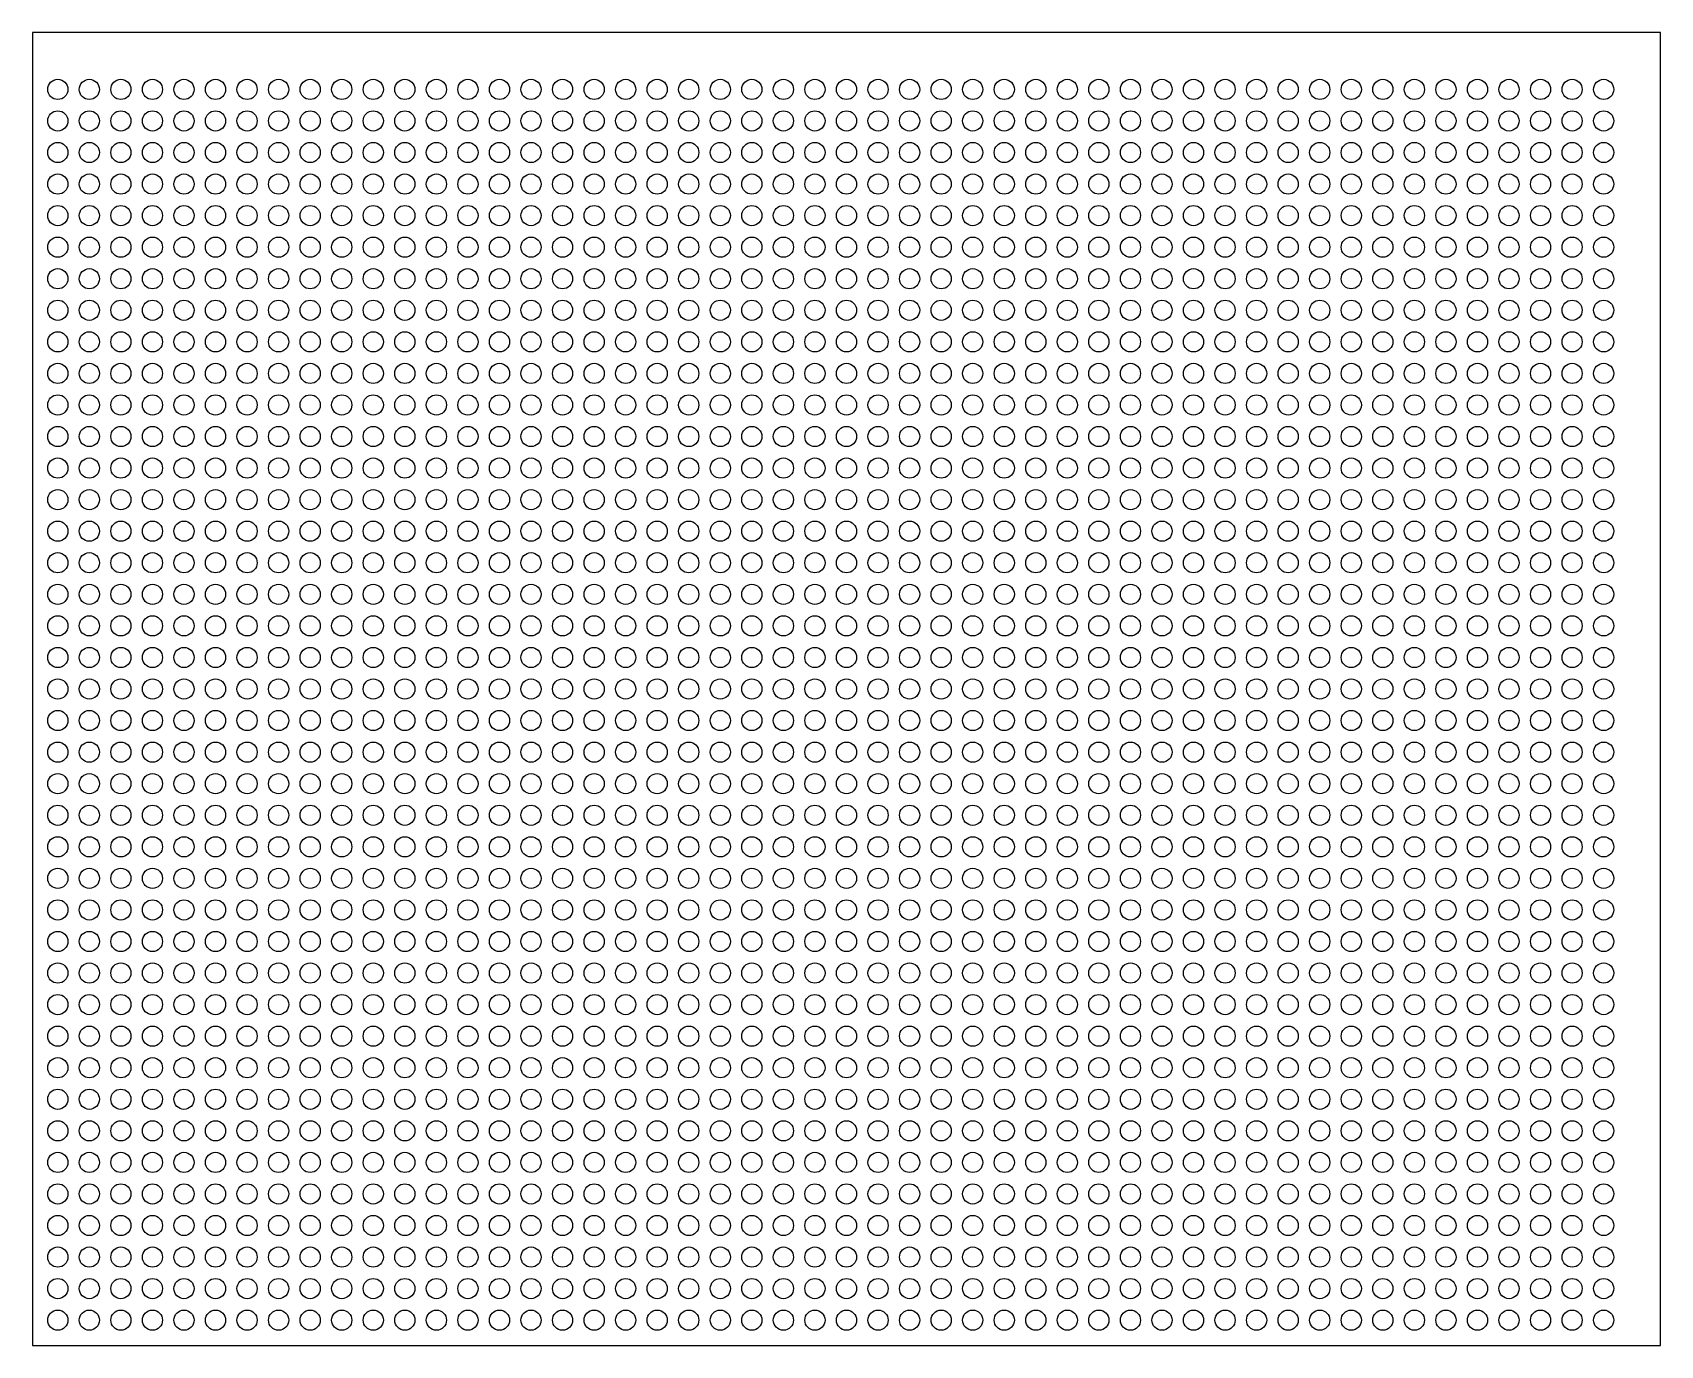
# Model space of a CAD drawing. Header units: millimetres. Extents: x -20 to 1270, y -20 to 1020.
import ezdxf

# ---------------------------------------------------------------- set-up
doc = ezdxf.new("R2010")
doc.units = ezdxf.units.MM

msp = doc.modelspace()

# ---------------------------------------------------------------- linework, layer by layer
msp.add_lwpolyline([(-20, -20), (1270, -20), (1270, 1020), (-20, 1020)], close=True)
for centre in [(0, 975), (25, 975), (50, 975), (75, 975), (100, 975), (125, 975), (150, 975), (175, 975), (200, 975), (225, 975), (250, 975), (275, 975), (300, 975), (325, 975), (350, 975), (375, 975), (400, 975), (425, 975), (450, 975), (475, 975), (500, 975), (525, 975), (550, 975), (575, 975), (600, 975), (625, 975), (650, 975), (675, 975), (700, 975), (725, 975), (750, 975), (775, 975), (800, 975), (825, 975), (850, 975), (875, 975), (900, 975), (925, 975), (950, 975), (975, 975), (1000, 975), (1025, 975), (1050, 975), (1075, 975), (1100, 975), (1125, 975), (1150, 975), (1175, 975), (1200, 975), (1225, 975), (0, 950), (25, 950), (50, 950), (75, 950), (100, 950), (125, 950), (150, 950), (175, 950), (200, 950), (225, 950), (250, 950), (275, 950), (300, 950), (325, 950), (350, 950), (375, 950), (400, 950), (425, 950), (450, 950), (475, 950), (500, 950), (525, 950), (550, 950), (575, 950), (600, 950), (625, 950), (650, 950), (675, 950), (700, 950), (725, 950), (750, 950), (775, 950), (800, 950), (825, 950), (850, 950), (875, 950), (900, 950), (925, 950), (950, 950), (975, 950), (1000, 950), (1025, 950), (1050, 950), (1075, 950), (1100, 950), (1125, 950), (1150, 950), (1175, 950), (1200, 950), (1225, 950), (0, 925), (25, 925), (50, 925), (75, 925), (100, 925), (125, 925), (150, 925), (175, 925), (200, 925), (225, 925), (250, 925), (275, 925), (300, 925), (325, 925), (350, 925), (375, 925), (400, 925), (425, 925), (450, 925), (475, 925), (500, 925), (525, 925), (550, 925), (575, 925), (600, 925), (625, 925), (650, 925), (675, 925), (700, 925), (725, 925), (750, 925), (775, 925), (800, 925), (825, 925), (850, 925), (875, 925), (900, 925), (925, 925), (950, 925), (975, 925), (1000, 925), (1025, 925), (1050, 925), (1075, 925), (1100, 925), (1125, 925), (1150, 925), (1175, 925), (1200, 925), (1225, 925), (0, 900), (25, 900), (50, 900), (75, 900), (100, 900), (125, 900), (150, 900), (175, 900), (200, 900), (225, 900), (250, 900), (275, 900), (300, 900), (325, 900), (350, 900), (375, 900), (400, 900), (425, 900), (450, 900), (475, 900), (500, 900), (525, 900), (550, 900), (575, 900), (600, 900), (625, 900), (650, 900), (675, 900), (700, 900), (725, 900), (750, 900), (775, 900), (800, 900), (825, 900), (850, 900), (875, 900), (900, 900), (925, 900), (950, 900), (975, 900), (1000, 900), (1025, 900), (1050, 900), (1075, 900), (1100, 900), (1125, 900), (1150, 900), (1175, 900), (1200, 900), (1225, 900), (0, 875), (25, 875), (50, 875), (75, 875), (100, 875), (125, 875), (150, 875), (175, 875), (200, 875), (225, 875), (250, 875), (275, 875), (300, 875), (325, 875), (350, 875), (375, 875), (400, 875), (425, 875), (450, 875), (475, 875), (500, 875), (525, 875), (550, 875), (575, 875), (600, 875), (625, 875), (650, 875), (675, 875), (700, 875), (725, 875), (750, 875), (775, 875), (800, 875), (825, 875), (850, 875), (875, 875), (900, 875), (925, 875), (950, 875), (975, 875), (1000, 875), (1025, 875), (1050, 875), (1075, 875), (1100, 875), (1125, 875), (1150, 875), (1175, 875), (1200, 875), (1225, 875), (0, 850), (25, 850), (50, 850), (75, 850), (100, 850), (125, 850), (150, 850), (175, 850), (200, 850), (225, 850), (250, 850), (275, 850), (300, 850), (325, 850), (350, 850), (375, 850), (400, 850), (425, 850), (450, 850), (475, 850), (500, 850), (525, 850), (550, 850), (575, 850), (600, 850), (625, 850), (650, 850), (675, 850), (700, 850), (725, 850), (750, 850), (775, 850), (800, 850), (825, 850), (850, 850), (875, 850), (900, 850), (925, 850), (950, 850), (975, 850), (1000, 850), (1025, 850), (1050, 850), (1075, 850), (1100, 850), (1125, 850), (1150, 850), (1175, 850), (1200, 850), (1225, 850), (0, 825), (25, 825), (50, 825), (75, 825), (100, 825), (125, 825), (150, 825), (175, 825), (200, 825), (225, 825), (250, 825), (275, 825), (300, 825), (325, 825), (350, 825), (375, 825), (400, 825), (425, 825), (450, 825), (475, 825), (500, 825), (525, 825), (550, 825), (575, 825), (600, 825), (625, 825), (650, 825), (675, 825), (700, 825), (725, 825), (750, 825), (775, 825), (800, 825), (825, 825), (850, 825), (875, 825), (900, 825), (925, 825), (950, 825), (975, 825), (1000, 825), (1025, 825), (1050, 825), (1075, 825), (1100, 825), (1125, 825), (1150, 825), (1175, 825), (1200, 825), (1225, 825), (0, 800), (25, 800), (50, 800), (75, 800), (100, 800), (125, 800), (150, 800), (175, 800), (200, 800), (225, 800), (250, 800), (275, 800), (300, 800), (325, 800), (350, 800), (375, 800), (400, 800), (425, 800), (450, 800), (475, 800), (500, 800), (525, 800), (550, 800), (575, 800), (600, 800), (625, 800), (650, 800), (675, 800), (700, 800), (725, 800), (750, 800), (775, 800), (800, 800), (825, 800), (850, 800), (875, 800), (900, 800), (925, 800), (950, 800), (975, 800), (1000, 800), (1025, 800), (1050, 800), (1075, 800), (1100, 800), (1125, 800), (1150, 800), (1175, 800), (1200, 800), (1225, 800), (0, 775), (25, 775), (50, 775), (75, 775), (100, 775), (125, 775), (150, 775), (175, 775), (200, 775), (225, 775), (250, 775), (275, 775), (300, 775), (325, 775), (350, 775), (375, 775), (400, 775), (425, 775), (450, 775), (475, 775), (500, 775), (525, 775), (550, 775), (575, 775), (600, 775), (625, 775), (650, 775), (675, 775), (700, 775), (725, 775), (750, 775), (775, 775), (800, 775), (825, 775), (850, 775), (875, 775), (900, 775), (925, 775), (950, 775), (975, 775), (1000, 775), (1025, 775), (1050, 775), (1075, 775), (1100, 775), (1125, 775), (1150, 775), (1175, 775), (1200, 775), (1225, 775), (0, 750), (25, 750), (50, 750), (75, 750), (100, 750), (125, 750), (150, 750), (175, 750), (200, 750), (225, 750), (250, 750), (275, 750), (300, 750), (325, 750), (350, 750), (375, 750), (400, 750), (425, 750), (450, 750), (475, 750), (500, 750), (525, 750), (550, 750), (575, 750), (600, 750), (625, 750), (650, 750), (675, 750), (700, 750), (725, 750), (750, 750), (775, 750), (800, 750), (825, 750), (850, 750), (875, 750), (900, 750), (925, 750), (950, 750), (975, 750), (1000, 750), (1025, 750), (1050, 750), (1075, 750), (1100, 750), (1125, 750), (1150, 750), (1175, 750), (1200, 750), (1225, 750), (0, 725), (25, 725), (50, 725), (75, 725), (100, 725), (125, 725), (150, 725), (175, 725), (200, 725), (225, 725), (250, 725), (275, 725), (300, 725), (325, 725), (350, 725), (375, 725), (400, 725), (425, 725), (450, 725), (475, 725), (500, 725), (525, 725), (550, 725), (575, 725), (600, 725), (625, 725), (650, 725), (675, 725), (700, 725), (725, 725), (750, 725), (775, 725), (800, 725), (825, 725), (850, 725), (875, 725), (900, 725), (925, 725), (950, 725), (975, 725), (1000, 725), (1025, 725), (1050, 725), (1075, 725), (1100, 725), (1125, 725), (1150, 725), (1175, 725), (1200, 725), (1225, 725), (0, 700), (25, 700), (50, 700), (75, 700), (100, 700), (125, 700), (150, 700), (175, 700), (200, 700), (225, 700), (250, 700), (275, 700), (300, 700), (325, 700), (350, 700), (375, 700), (400, 700), (425, 700), (450, 700), (475, 700), (500, 700), (525, 700), (550, 700), (575, 700), (600, 700), (625, 700), (650, 700), (675, 700), (700, 700), (725, 700), (750, 700), (775, 700), (800, 700), (825, 700), (850, 700), (875, 700), (900, 700), (925, 700), (950, 700), (975, 700), (1000, 700), (1025, 700), (1050, 700), (1075, 700), (1100, 700), (1125, 700), (1150, 700), (1175, 700), (1200, 700), (1225, 700), (0, 675), (25, 675), (50, 675), (75, 675), (100, 675), (125, 675), (150, 675), (175, 675), (200, 675), (225, 675), (250, 675), (275, 675), (300, 675), (325, 675), (350, 675), (375, 675), (400, 675), (425, 675), (450, 675), (475, 675), (500, 675), (525, 675), (550, 675), (575, 675), (600, 675), (625, 675), (650, 675), (675, 675), (700, 675), (725, 675), (750, 675), (775, 675), (800, 675), (825, 675), (850, 675), (875, 675), (900, 675), (925, 675), (950, 675), (975, 675), (1000, 675), (1025, 675), (1050, 675), (1075, 675), (1100, 675), (1125, 675), (1150, 675), (1175, 675), (1200, 675), (1225, 675), (0, 650), (25, 650), (50, 650), (75, 650), (100, 650), (125, 650), (150, 650), (175, 650), (200, 650), (225, 650), (250, 650), (275, 650), (300, 650), (325, 650), (350, 650), (375, 650), (400, 650), (425, 650), (450, 650), (475, 650), (500, 650), (525, 650), (550, 650), (575, 650), (600, 650), (625, 650), (650, 650), (675, 650), (700, 650), (725, 650), (750, 650), (775, 650), (800, 650), (825, 650), (850, 650), (875, 650), (900, 650), (925, 650), (950, 650), (975, 650), (1000, 650), (1025, 650), (1050, 650), (1075, 650), (1100, 650), (1125, 650), (1150, 650), (1175, 650), (1200, 650), (1225, 650), (0, 625), (25, 625), (50, 625), (75, 625), (100, 625), (125, 625), (150, 625), (175, 625), (200, 625), (225, 625), (250, 625), (275, 625), (300, 625), (325, 625), (350, 625), (375, 625), (400, 625), (425, 625), (450, 625), (475, 625), (500, 625), (525, 625), (550, 625), (575, 625), (600, 625), (625, 625), (650, 625), (675, 625), (700, 625), (725, 625), (750, 625), (775, 625), (800, 625), (825, 625), (850, 625), (875, 625), (900, 625), (925, 625), (950, 625), (975, 625), (1000, 625), (1025, 625), (1050, 625), (1075, 625), (1100, 625), (1125, 625), (1150, 625), (1175, 625), (1200, 625), (1225, 625), (0, 600), (25, 600), (50, 600), (75, 600), (100, 600), (125, 600), (150, 600), (175, 600), (200, 600), (225, 600), (250, 600), (275, 600), (300, 600), (325, 600), (350, 600), (375, 600), (400, 600), (425, 600), (450, 600), (475, 600), (500, 600), (525, 600), (550, 600), (575, 600), (600, 600), (625, 600), (650, 600), (675, 600), (700, 600), (725, 600), (750, 600), (775, 600), (800, 600), (825, 600), (850, 600), (875, 600), (900, 600), (925, 600), (950, 600), (975, 600), (1000, 600), (1025, 600), (1050, 600), (1075, 600), (1100, 600), (1125, 600), (1150, 600), (1175, 600), (1200, 600), (1225, 600), (0, 575), (25, 575), (50, 575), (75, 575), (100, 575), (125, 575), (150, 575), (175, 575), (200, 575), (225, 575), (250, 575), (275, 575), (300, 575), (325, 575), (350, 575), (375, 575), (400, 575), (425, 575), (450, 575), (475, 575), (500, 575), (525, 575), (550, 575), (575, 575), (600, 575), (625, 575), (650, 575), (675, 575), (700, 575), (725, 575), (750, 575), (775, 575), (800, 575), (825, 575), (850, 575), (875, 575), (900, 575), (925, 575), (950, 575), (975, 575), (1000, 575), (1025, 575), (1050, 575), (1075, 575), (1100, 575), (1125, 575), (1150, 575), (1175, 575), (1200, 575), (1225, 575), (0, 550), (25, 550), (50, 550), (75, 550), (100, 550), (125, 550), (150, 550), (175, 550), (200, 550), (225, 550), (250, 550), (275, 550), (300, 550), (325, 550), (350, 550), (375, 550), (400, 550), (425, 550), (450, 550), (475, 550), (500, 550), (525, 550), (550, 550), (575, 550), (600, 550), (625, 550), (650, 550), (675, 550), (700, 550), (725, 550), (750, 550), (775, 550), (800, 550), (825, 550), (850, 550), (875, 550), (900, 550), (925, 550), (950, 550), (975, 550), (1000, 550), (1025, 550), (1050, 550), (1075, 550), (1100, 550), (1125, 550), (1150, 550), (1175, 550), (1200, 550), (1225, 550), (0, 525), (25, 525), (50, 525), (75, 525), (100, 525), (125, 525), (150, 525), (175, 525), (200, 525), (225, 525), (250, 525), (275, 525), (300, 525), (325, 525), (350, 525), (375, 525), (400, 525), (425, 525), (450, 525), (475, 525), (500, 525), (525, 525), (550, 525), (575, 525), (600, 525), (625, 525), (650, 525), (675, 525), (700, 525), (725, 525), (750, 525), (775, 525), (800, 525), (825, 525), (850, 525), (875, 525), (900, 525), (925, 525), (950, 525), (975, 525), (1000, 525), (1025, 525), (1050, 525), (1075, 525), (1100, 525), (1125, 525), (1150, 525), (1175, 525), (1200, 525), (1225, 525), (0, 500), (25, 500), (50, 500), (75, 500), (100, 500), (125, 500), (150, 500), (175, 500), (200, 500), (225, 500), (250, 500), (275, 500), (300, 500), (325, 500), (350, 500), (375, 500), (400, 500), (425, 500), (450, 500), (475, 500), (500, 500), (525, 500), (550, 500), (575, 500), (600, 500), (625, 500), (650, 500), (675, 500), (700, 500), (725, 500), (750, 500), (775, 500), (800, 500), (825, 500), (850, 500), (875, 500), (900, 500), (925, 500), (950, 500), (975, 500), (1000, 500), (1025, 500), (1050, 500), (1075, 500), (1100, 500), (1125, 500), (1150, 500), (1175, 500), (1200, 500), (1225, 500), (0, 475), (25, 475), (50, 475), (75, 475), (100, 475), (125, 475), (150, 475), (175, 475), (200, 475), (225, 475), (250, 475), (275, 475), (300, 475), (325, 475), (350, 475), (375, 475), (400, 475), (425, 475), (450, 475), (475, 475), (500, 475), (525, 475), (550, 475), (575, 475), (600, 475), (625, 475), (650, 475), (675, 475), (700, 475), (725, 475), (750, 475), (775, 475), (800, 475), (825, 475), (850, 475), (875, 475), (900, 475), (925, 475), (950, 475), (975, 475), (1000, 475), (1025, 475), (1050, 475), (1075, 475), (1100, 475), (1125, 475), (1150, 475), (1175, 475), (1200, 475), (1225, 475), (0, 450), (25, 450), (50, 450), (75, 450), (100, 450), (125, 450), (150, 450), (175, 450), (200, 450), (225, 450), (250, 450), (275, 450), (300, 450), (325, 450), (350, 450), (375, 450), (400, 450), (425, 450), (450, 450), (475, 450), (500, 450), (525, 450), (550, 450), (575, 450), (600, 450), (625, 450), (650, 450), (675, 450), (700, 450), (725, 450), (750, 450), (775, 450), (800, 450), (825, 450), (850, 450), (875, 450), (900, 450), (925, 450), (950, 450), (975, 450), (1000, 450), (1025, 450), (1050, 450), (1075, 450), (1100, 450), (1125, 450), (1150, 450), (1175, 450), (1200, 450), (1225, 450), (0, 425), (25, 425), (50, 425), (75, 425), (100, 425), (125, 425), (150, 425), (175, 425), (200, 425), (225, 425), (250, 425), (275, 425), (300, 425), (325, 425), (350, 425), (375, 425), (400, 425), (425, 425), (450, 425), (475, 425), (500, 425), (525, 425), (550, 425), (575, 425), (600, 425), (625, 425), (650, 425), (675, 425), (700, 425), (725, 425), (750, 425), (775, 425), (800, 425), (825, 425), (850, 425), (875, 425), (900, 425), (925, 425), (950, 425), (975, 425), (1000, 425), (1025, 425), (1050, 425), (1075, 425), (1100, 425), (1125, 425), (1150, 425), (1175, 425), (1200, 425), (1225, 425), (0, 400), (25, 400), (50, 400), (75, 400), (100, 400), (125, 400), (150, 400), (175, 400), (200, 400), (225, 400), (250, 400), (275, 400), (300, 400), (325, 400), (350, 400), (375, 400), (400, 400), (425, 400), (450, 400), (475, 400), (500, 400), (525, 400), (550, 400), (575, 400), (600, 400), (625, 400), (650, 400), (675, 400), (700, 400), (725, 400), (750, 400), (775, 400), (800, 400), (825, 400), (850, 400), (875, 400), (900, 400), (925, 400), (950, 400), (975, 400), (1000, 400), (1025, 400), (1050, 400), (1075, 400), (1100, 400), (1125, 400), (1150, 400), (1175, 400), (1200, 400), (1225, 400), (0, 375), (25, 375), (50, 375), (75, 375), (100, 375), (125, 375), (150, 375), (175, 375), (200, 375), (225, 375), (250, 375), (275, 375), (300, 375), (325, 375), (350, 375), (375, 375), (400, 375), (425, 375), (450, 375), (475, 375), (500, 375), (525, 375), (550, 375), (575, 375), (600, 375), (625, 375), (650, 375), (675, 375), (700, 375), (725, 375), (750, 375), (775, 375), (800, 375), (825, 375), (850, 375), (875, 375), (900, 375), (925, 375), (950, 375), (975, 375), (1000, 375), (1025, 375), (1050, 375), (1075, 375), (1100, 375), (1125, 375), (1150, 375), (1175, 375), (1200, 375), (1225, 375), (0, 350), (25, 350), (50, 350), (75, 350), (100, 350), (125, 350), (150, 350), (175, 350), (200, 350), (225, 350), (250, 350), (275, 350), (300, 350), (325, 350), (350, 350), (375, 350), (400, 350), (425, 350), (450, 350), (475, 350), (500, 350), (525, 350), (550, 350), (575, 350), (600, 350), (625, 350), (650, 350), (675, 350), (700, 350), (725, 350), (750, 350), (775, 350), (800, 350), (825, 350), (850, 350), (875, 350), (900, 350), (925, 350), (950, 350), (975, 350), (1000, 350), (1025, 350), (1050, 350), (1075, 350), (1100, 350), (1125, 350), (1150, 350), (1175, 350), (1200, 350), (1225, 350), (0, 325), (25, 325), (50, 325), (75, 325), (100, 325), (125, 325), (150, 325), (175, 325), (200, 325), (225, 325), (250, 325), (275, 325), (300, 325), (325, 325), (350, 325), (375, 325), (400, 325), (425, 325), (450, 325), (475, 325), (500, 325), (525, 325), (550, 325), (575, 325), (600, 325), (625, 325), (650, 325), (675, 325), (700, 325), (725, 325), (750, 325), (775, 325), (800, 325), (825, 325), (850, 325), (875, 325), (900, 325), (925, 325), (950, 325), (975, 325), (1000, 325), (1025, 325), (1050, 325), (1075, 325), (1100, 325), (1125, 325), (1150, 325), (1175, 325), (1200, 325), (1225, 325), (0, 300), (25, 300), (50, 300), (75, 300), (100, 300), (125, 300), (150, 300), (175, 300), (200, 300), (225, 300), (250, 300), (275, 300), (300, 300), (325, 300), (350, 300), (375, 300), (400, 300), (425, 300), (450, 300), (475, 300), (500, 300), (525, 300), (550, 300), (575, 300), (600, 300), (625, 300), (650, 300), (675, 300), (700, 300), (725, 300), (750, 300), (775, 300), (800, 300), (825, 300), (850, 300), (875, 300), (900, 300), (925, 300), (950, 300), (975, 300), (1000, 300), (1025, 300), (1050, 300), (1075, 300), (1100, 300), (1125, 300), (1150, 300), (1175, 300), (1200, 300), (1225, 300), (0, 275), (25, 275), (50, 275), (75, 275), (100, 275), (125, 275), (150, 275), (175, 275), (200, 275), (225, 275), (250, 275), (275, 275), (300, 275), (325, 275), (350, 275), (375, 275), (400, 275), (425, 275), (450, 275), (475, 275), (500, 275), (525, 275), (550, 275), (575, 275), (600, 275), (625, 275), (650, 275), (675, 275), (700, 275), (725, 275), (750, 275), (775, 275), (800, 275), (825, 275), (850, 275), (875, 275), (900, 275), (925, 275), (950, 275), (975, 275), (1000, 275), (1025, 275), (1050, 275), (1075, 275), (1100, 275), (1125, 275), (1150, 275), (1175, 275), (1200, 275), (1225, 275), (0, 250), (25, 250), (50, 250), (75, 250), (100, 250), (125, 250), (150, 250), (175, 250), (200, 250), (225, 250), (250, 250), (275, 250), (300, 250), (325, 250), (350, 250), (375, 250), (400, 250), (425, 250), (450, 250), (475, 250), (500, 250), (525, 250), (550, 250), (575, 250), (600, 250), (625, 250), (650, 250), (675, 250), (700, 250), (725, 250), (750, 250), (775, 250), (800, 250), (825, 250), (850, 250), (875, 250), (900, 250), (925, 250), (950, 250), (975, 250), (1000, 250), (1025, 250), (1050, 250), (1075, 250), (1100, 250), (1125, 250), (1150, 250), (1175, 250), (1200, 250), (1225, 250), (0, 225), (25, 225), (50, 225), (75, 225), (100, 225), (125, 225), (150, 225), (175, 225), (200, 225), (225, 225), (250, 225), (275, 225), (300, 225), (325, 225), (350, 225), (375, 225), (400, 225), (425, 225), (450, 225), (475, 225), (500, 225), (525, 225), (550, 225), (575, 225), (600, 225), (625, 225), (650, 225), (675, 225), (700, 225), (725, 225), (750, 225), (775, 225), (800, 225), (825, 225), (850, 225), (875, 225), (900, 225), (925, 225), (950, 225), (975, 225), (1000, 225), (1025, 225), (1050, 225), (1075, 225), (1100, 225), (1125, 225), (1150, 225), (1175, 225), (1200, 225), (1225, 225), (0, 200), (25, 200), (50, 200), (75, 200), (100, 200), (125, 200), (150, 200), (175, 200), (200, 200), (225, 200), (250, 200), (275, 200), (300, 200), (325, 200), (350, 200), (375, 200), (400, 200), (425, 200), (450, 200), (475, 200), (500, 200), (525, 200), (550, 200), (575, 200), (600, 200), (625, 200), (650, 200), (675, 200), (700, 200), (725, 200), (750, 200), (775, 200), (800, 200), (825, 200), (850, 200), (875, 200), (900, 200), (925, 200), (950, 200), (975, 200), (1000, 200), (1025, 200), (1050, 200), (1075, 200), (1100, 200), (1125, 200), (1150, 200), (1175, 200), (1200, 200), (1225, 200), (0, 175), (25, 175), (50, 175), (75, 175), (100, 175), (125, 175), (150, 175), (175, 175), (200, 175), (225, 175), (250, 175), (275, 175), (300, 175), (325, 175), (350, 175), (375, 175), (400, 175), (425, 175), (450, 175), (475, 175), (500, 175), (525, 175), (550, 175), (575, 175), (600, 175), (625, 175), (650, 175), (675, 175), (700, 175), (725, 175), (750, 175), (775, 175), (800, 175), (825, 175), (850, 175), (875, 175), (900, 175), (925, 175), (950, 175), (975, 175), (1000, 175), (1025, 175), (1050, 175), (1075, 175), (1100, 175), (1125, 175), (1150, 175), (1175, 175), (1200, 175), (1225, 175), (0, 150), (25, 150), (50, 150), (75, 150), (100, 150), (125, 150), (150, 150), (175, 150), (200, 150), (225, 150), (250, 150), (275, 150), (300, 150), (325, 150), (350, 150), (375, 150), (400, 150), (425, 150), (450, 150), (475, 150), (500, 150), (525, 150), (550, 150), (575, 150), (600, 150), (625, 150), (650, 150), (675, 150), (700, 150), (725, 150), (750, 150), (775, 150), (800, 150), (825, 150), (850, 150), (875, 150), (900, 150), (925, 150), (950, 150), (975, 150), (1000, 150), (1025, 150), (1050, 150), (1075, 150), (1100, 150), (1125, 150), (1150, 150), (1175, 150), (1200, 150), (1225, 150), (0, 125), (25, 125), (50, 125), (75, 125), (100, 125), (125, 125), (150, 125), (175, 125), (200, 125), (225, 125), (250, 125), (275, 125), (300, 125), (325, 125), (350, 125), (375, 125), (400, 125), (425, 125), (450, 125), (475, 125), (500, 125), (525, 125), (550, 125), (575, 125), (600, 125), (625, 125), (650, 125), (675, 125), (700, 125), (725, 125), (750, 125), (775, 125), (800, 125), (825, 125), (850, 125), (875, 125), (900, 125), (925, 125), (950, 125), (975, 125), (1000, 125), (1025, 125), (1050, 125), (1075, 125), (1100, 125), (1125, 125), (1150, 125), (1175, 125), (1200, 125), (1225, 125), (0, 100), (25, 100), (50, 100), (75, 100), (100, 100), (125, 100), (150, 100), (175, 100), (200, 100), (225, 100), (250, 100), (275, 100), (300, 100), (325, 100), (350, 100), (375, 100), (400, 100), (425, 100), (450, 100), (475, 100), (500, 100), (525, 100), (550, 100), (575, 100), (600, 100), (625, 100), (650, 100), (675, 100), (700, 100), (725, 100), (750, 100), (775, 100), (800, 100), (825, 100), (850, 100), (875, 100), (900, 100), (925, 100), (950, 100), (975, 100), (1000, 100), (1025, 100), (1050, 100), (1075, 100), (1100, 100), (1125, 100), (1150, 100), (1175, 100), (1200, 100), (1225, 100), (0, 75), (25, 75), (50, 75), (75, 75), (100, 75), (125, 75), (150, 75), (175, 75), (200, 75), (225, 75), (250, 75), (275, 75), (300, 75), (325, 75), (350, 75), (375, 75), (400, 75), (425, 75), (450, 75), (475, 75), (500, 75), (525, 75), (550, 75), (575, 75), (600, 75), (625, 75), (650, 75), (675, 75), (700, 75), (725, 75), (750, 75), (775, 75), (800, 75), (825, 75), (850, 75), (875, 75), (900, 75), (925, 75), (950, 75), (975, 75), (1000, 75), (1025, 75), (1050, 75), (1075, 75), (1100, 75), (1125, 75), (1150, 75), (1175, 75), (1200, 75), (1225, 75), (0, 50), (25, 50), (50, 50), (75, 50), (100, 50), (125, 50), (150, 50), (175, 50), (200, 50), (225, 50), (250, 50), (275, 50), (300, 50), (325, 50), (350, 50), (375, 50), (400, 50), (425, 50), (450, 50), (475, 50), (500, 50), (525, 50), (550, 50), (575, 50), (600, 50), (625, 50), (650, 50), (675, 50), (700, 50), (725, 50), (750, 50), (775, 50), (800, 50), (825, 50), (850, 50), (875, 50), (900, 50), (925, 50), (950, 50), (975, 50), (1000, 50), (1025, 50), (1050, 50), (1075, 50), (1100, 50), (1125, 50), (1150, 50), (1175, 50), (1200, 50), (1225, 50), (0, 25), (25, 25), (50, 25), (75, 25), (100, 25), (125, 25), (150, 25), (175, 25), (200, 25), (225, 25), (250, 25), (275, 25), (300, 25), (325, 25), (350, 25), (375, 25), (400, 25), (425, 25), (450, 25), (475, 25), (500, 25), (525, 25), (550, 25), (575, 25), (600, 25), (625, 25), (650, 25), (675, 25), (700, 25), (725, 25), (750, 25), (775, 25), (800, 25), (825, 25), (850, 25), (875, 25), (900, 25), (925, 25), (950, 25), (975, 25), (1000, 25), (1025, 25), (1050, 25), (1075, 25), (1100, 25), (1125, 25), (1150, 25), (1175, 25), (1200, 25), (1225, 25), (0, 0), (25, 0), (50, 0), (75, 0), (100, 0), (125, 0), (150, 0), (175, 0), (200, 0), (225, 0), (250, 0), (275, 0), (300, 0), (325, 0), (350, 0), (375, 0), (400, 0), (425, 0), (450, 0), (475, 0), (500, 0), (525, 0), (550, 0), (575, 0), (600, 0), (625, 0), (650, 0), (675, 0), (700, 0), (725, 0), (750, 0), (775, 0), (800, 0), (825, 0), (850, 0), (875, 0), (900, 0), (925, 0), (950, 0), (975, 0), (1000, 0), (1025, 0), (1050, 0), (1075, 0), (1100, 0), (1125, 0), (1150, 0), (1175, 0), (1200, 0), (1225, 0)]:
    msp.add_circle(centre, 8)

doc.saveas('drawing.dxf')
